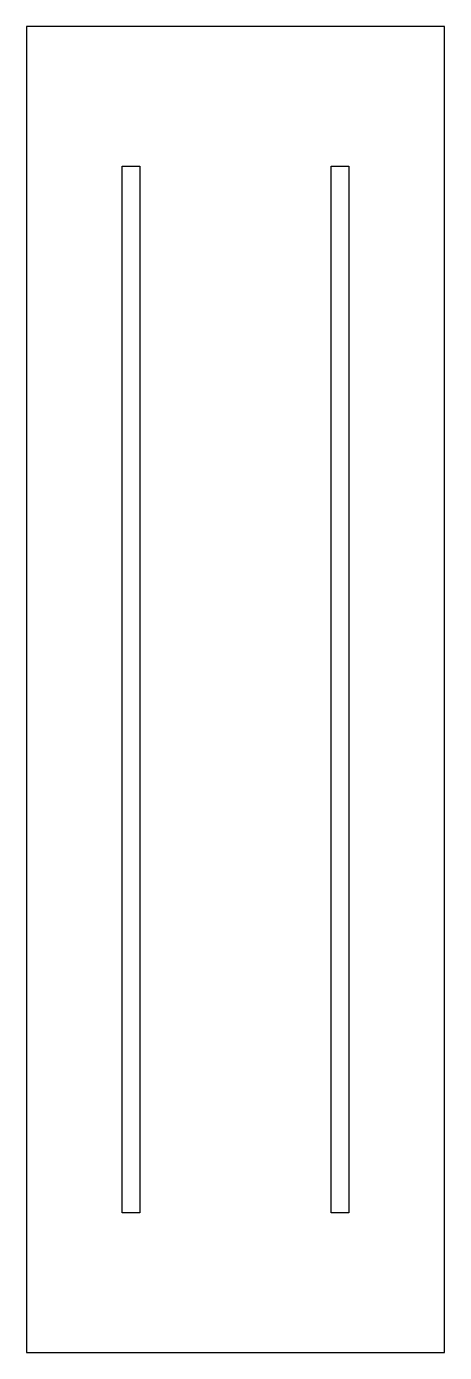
# Model space of a CAD drawing. Header units: millimetres. Extents: x -55 to 65, y -686 to -306.
import ezdxf

# ---------------------------------------------------------------- set-up
doc = ezdxf.new("R2010")
doc.units = ezdxf.units.MM

msp = doc.modelspace()

# ---------------------------------------------------------------- linework, layer by layer
for points in [[(65, -305.57), (-55, -305.57), (-55, -685.57), (65, -685.57)], [(-22.5, -645.57), (-27.5, -645.57), (-27.5, -345.57), (-22.5, -345.57)], [(32.5, -645.57), (32.5, -345.57), (37.5, -345.57), (37.5, -645.57)]]:
    msp.add_lwpolyline(points, close=True)

doc.saveas('drawing.dxf')
